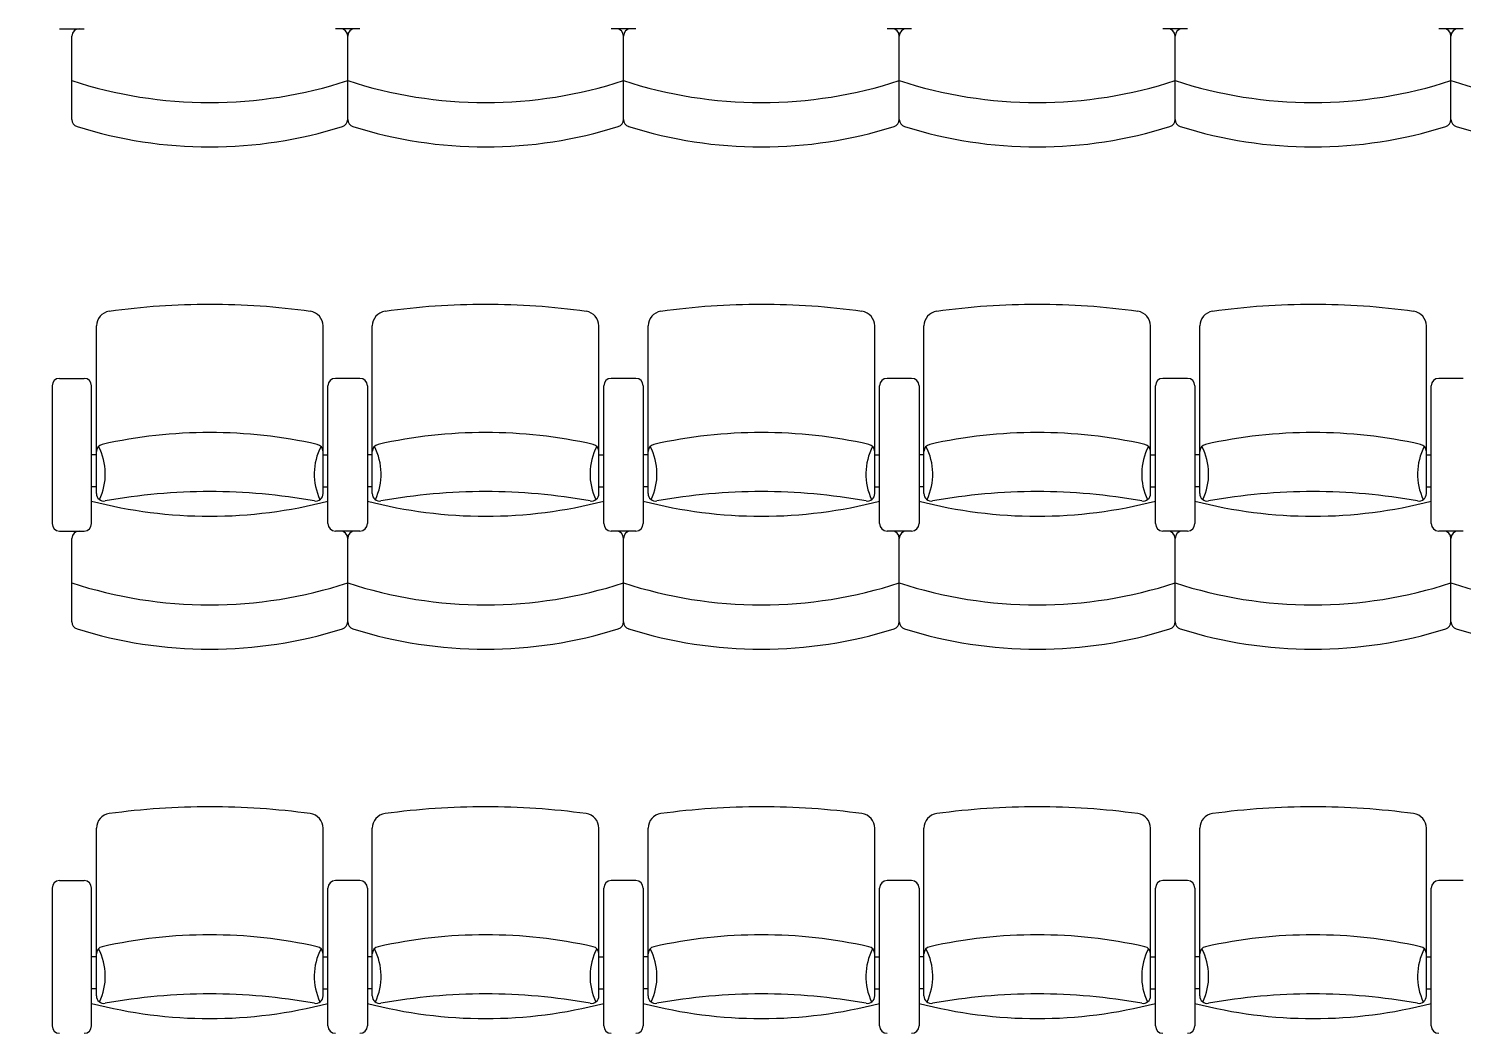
# Model space of a CAD drawing. Header units: millimetres. Extents: x 1210 to 64966, y 534 to 90439.
# Drawn here: x 42997 to 48764, y 40448 to 44487 of the extents above; entities that cross this region are included whole.
import ezdxf

# ---------------------------------------------------------------- set-up
doc = ezdxf.new("R2010")
doc.units = ezdxf.units.MM
doc.layers.add('ARREDI', color=8, linetype='Continuous')
doc.layers.add('RETINI', color=8, linetype='Continuous')

msp = doc.modelspace()

# ---------------------------------------------------------------- hatches: boundary and pattern name
at = {"layer": 'RETINI'}
h = msp.add_hatch(dxfattribs=at)
h.set_pattern_fill('ANSI31', color=256, scale=990, angle=270, style=0)
h.set_pattern_definition([(315, (-385059.34, 422084.75), (87.504464, 87.504464), [])])
h.paths.add_polyline_path([(19624, 32169, 1), (19624, 31670.1, 1)])
h.paths.add_polyline_path([(28336, 31670.1, 1), (28336, 32169, 1)])
h.paths.add_polyline_path([(18881.5, 15334.9), (18881.5, 13948.9), (20267.5, 13948.9), (20267.5, 15334.9)])
h.paths.add_polyline_path([(63481, 41322.4), (63481, 40431.4), (64372, 40431.4), (64372, 41322.4)])
h.paths.add_polyline_path([(63481, 32313.4), (63481, 31422.4), (64372, 31422.4), (64372, 32313.4)])
h.paths.add_polyline_path([(63481, 23700.4), (63481, 22809.4), (64372, 22809.4), (64372, 23700.4)])
h.paths.add_polyline_path([(63481, 15057.6), (63481, 14978.5), (63481, 14166.6), (64372, 14166.6), (64372, 15057.6)])
h.paths.add_polyline_path([(54967, 15057.6), (54967, 14166.6), (55858, 14166.6), (55858, 15057.6)])
h.paths.add_polyline_path([(42661.3, 15057.6), (42661.3, 14562.6), (42898.9, 14562.6), (42898.9, 14820), (45067, 14820), (45067, 15057.6)])
h.paths.add_polyline_path([(42661.3, 14562.6), (42661.3, 14067.6), (45067, 14067.6), (45067, 14166.6), (45067, 14562.6)])
h.paths.add_polyline_path([(45067, 15057.6), (45067, 14166.6), (45958, 14166.6), (45958, 15057.6)])
h.paths.add_polyline_path([(45958, 15097.3), (45958, 15057.6), (45958, 14166.6), (45958, 13513.3), (46453, 13513.3), (46453, 15097.3)])
h.paths.add_polyline_path([(30811, 2316.4), (30811, 534.4), (31405, 534.4), (31405, 2316.4)])
h.paths.add_polyline_path([(35315.5, 17156.5), (35315.5, 14948.8), (36454, 14948.8), (36454, 15186.4), (35553.1, 15186.4), (35553.1, 16879.3), (37206.4, 16879.3), (37206.4, 15186.4), (37444, 15186.4), (37444, 17156.5)])
h.paths.add_polyline_path([(36454, 15186.4), (36454, 14097.4), (37543, 14097.4), (37543, 15186.4)])
h.paths.add_polyline_path([(37543, 15107.1), (37543, 14820), (38215.7, 14820), (38215.7, 14562.6), (38453.3, 14562.6), (38453.3, 15107.1)])
h.paths.add_polyline_path([(37543, 14562.6), (37543, 14097.4), (37543, 14067.6), (38453.3, 14067.6), (38453.3, 14562.6)])
h.paths.add_polyline_path([(37048, 14097.4), (37048, 11325.4), (37543, 11325.4), (37543, 14097.4)])
h.paths.add_polyline_path([(36553, 14097.4), (36553, 11325.4), (36790.6, 11325.4), (36790.6, 14097.4)])
h.paths.add_polyline_path([(36553, 11325.4), (36553, 10731.4), (38335, 10731.4), (38335, 11325.4)])
h.paths.add_polyline_path([(36553, 6820.9), (36553, 6226.9), (38335, 6226.9), (38335, 6820.9)])
h.paths.add_polyline_path([(36454, 2316.4), (36454, 1227.4), (37543, 1227.4), (37543, 2316.4)])
h.paths.add_polyline_path([(36454, 1227.4), (36454, 534.4), (37147, 534.4), (37147, 1227.4)])
h.paths.add_polyline_path([(37543, 2316.4), (37543, 1722.4), (38335, 1722.4), (38335, 2316.4)])
h.paths.add_polyline_path([(36553, 23700.4), (36553, 22809.4), (37444, 22809.4), (37444, 23700.4)], flags=17)
h.paths.add_polyline_path([(35315.5, 25581.4), (35315.5, 20878.9), (37444, 20878.9), (37444, 22809.4), (37206.4, 22809.4), (37206.4, 21116.5), (35553.1, 21116.5), (35553.1, 23700.4), (35553.1, 25343.8), (37206.4, 25343.8), (37206.4, 23700.4), (37444, 23700.4), (37444, 25581.4)])
h.paths.add_polyline_path([(10417, 41421.4), (10417, 40431.4), (11407, 40431.4), (11407, 41421.4)])
h.paths.add_polyline_path([(10714, 41627.7), (10714, 41421.4), (11110, 41421.4), (11110, 41627.7)])
h.paths.add_polyline_path([(16802.5, 41422), (16802.5, 40431.4), (17000.5, 40431.4), (19030, 40431.4), (19030, 40703), (17764, 40703), (17764, 40626.6), (17000.5, 40626.6), (17000.5, 41260.2), (17764, 41260.2), (17764, 41183.8), (19030, 41183.8), (19030, 41422)])
h.paths.add_polyline_path([(13783, 41183.8), (13783, 40703), (14624.5, 40703), (14624.5, 41183.8)], flags=16)
h.paths.add_polyline_path([(2744.5, 40703), (2744.5, 40465.4), (4724.5, 40465.4), (4724.5, 40431.4), (4922.5, 40431.4), (4922.5, 41421.4), (2744.5, 41421.4), (2744.5, 41183.8), (3961.1, 41183.8), (3961.1, 41260.2), (4724.5, 41260.2), (4724.5, 40626.6), (3961.1, 40626.6), (3961.1, 40703)])
h.paths.add_polyline_path([(6902.5, 41422), (6902.5, 40431.4), (7100.5, 40431.4), (8140, 40431.4), (8140, 41422)])
h.paths.add_polyline_path([(7100.5, 41183.8), (7942, 41183.8), (7942, 40703), (7100.5, 40703)], flags=16)
h.paths.add_polyline_path([(7100.5, 41183.8), (7100.5, 40703), (7942, 40703), (7942, 41183.8)], flags=0)
h.paths.add_polyline_path([(13585, 41422), (13585, 40431.4), (13783, 40431.4), (14822.5, 40431.4), (14822.5, 41422)])
h.paths.add_polyline_path([(13783, 40703), (13783, 41183.8), (14624.5, 41183.8), (14624.5, 40703)], flags=0)
h.paths.add_polyline_path([(20168.5, 41421.4), (20168.5, 41248.2), (20555.8, 41248.2), (20555.8, 41421.4), (20506.3, 41421.4), (20506.3, 41392.9), (20481.6, 41392.9), (20481.6, 41421.4), (20432.1, 41421.4), (20432.1, 41392.9), (20407.3, 41392.9), (20407.3, 41421.4)])
h.paths.add_polyline_path([(20407.3, 43756.7), (20407.3, 43728.1), (20357.8, 43728.1), (20357.8, 41421.4), (20407.3, 41421.4), (20407.3, 41392.9), (20432.1, 41392.9), (20432.1, 41421.4), (20481.6, 41421.4), (20481.6, 41392.9), (20506.3, 41392.9), (20506.3, 41421.4), (20555.8, 41421.4), (20555.8, 43728.1), (20506.3, 43728.1), (20506.3, 43756.7), (20481.6, 43756.7), (20481.6, 43728.1), (20432.1, 43728.1), (20432.1, 43756.7)])
h.paths.add_polyline_path([(20432.1, 46208.1), (20432.1, 46236.6), (20407.3, 46236.6), (20407.3, 46208.1), (20357.8, 46208.1), (20357.8, 43901.4), (20407.3, 43901.4), (20407.3, 43872.8), (20432.1, 43872.8), (20432.1, 43901.4), (20481.6, 43901.4), (20481.6, 43872.8), (20506.3, 43872.8), (20506.3, 43901.4), (20555.8, 43901.4), (20555.8, 46208.1), (20506.3, 46208.1), (20506.3, 46236.6), (20481.6, 46236.6), (20481.6, 46208.1)])
h.paths.add_polyline_path([(20432.1, 43901.4), (20432.1, 43872.8), (20407.3, 43872.8), (20407.3, 43901.4), (20357.8, 43901.4), (20357.8, 43728.1), (20407.3, 43728.1), (20407.3, 43756.7), (20432.1, 43756.7), (20432.1, 43728.1), (20481.6, 43728.1), (20481.6, 43756.7), (20506.3, 43756.7), (20506.3, 43728.1), (20555.8, 43728.1), (20555.8, 43901.4), (20506.3, 43901.4), (20506.3, 43872.8), (20481.6, 43872.8), (20481.6, 43901.4)])
h.paths.add_polyline_path([(20357.8, 46381.3), (20357.8, 46208.1), (20407.3, 46208.1), (20407.3, 46236.6), (20432.1, 46236.6), (20432.1, 46208.1), (20481.6, 46208.1), (20481.6, 46236.6), (20506.3, 46236.6), (20506.3, 46208.1), (20555.8, 46208.1), (20555.8, 46381.3)])
h.paths.add_polyline_path([(20357.8, 46604.1), (20357.8, 46430.8), (20555.8, 46430.8), (20555.8, 46604.1)])
h.paths.add_polyline_path([(20357.8, 49192.9), (20357.8, 49019.7), (20555.8, 49019.7), (20555.8, 49192.9)])
h.paths.add_polyline_path([(19129, 41421.4), (19129, 40431.4), (20119, 40431.4), (20119, 41421.4)])
h.paths.add_polyline_path([(22304.1, 57162.4), (22304.1, 56658.3), (23426.8, 56658.3), (23426.8, 56816.7), (22462.5, 56816.7), (22462.5, 57162.4)])
h.paths.add_polyline_path([(20357.8, 57162.4), (20357.8, 49242.4), (24260.9, 49242.4), (24260.9, 49539.4), (23664.4, 49539.4), (23664.4, 51356.3), (23426.8, 51356.3), (23426.8, 49539.4), (20654.8, 49539.4), (20654.8, 51667.7), (20654.8, 53311.3), (20753.8, 53311.3), (20753.8, 53548.9), (20654.8, 53548.9), (20654.8, 57063.4), (20654.8, 57162.4)])
h.paths.add_polyline_path([(22495, 58053.4), (22495, 57162.4), (23386, 57162.4), (23386, 58053.4)])
h.paths.add_polyline_path([(23386, 58152.4), (23386, 58053.4), (23386, 57648.4), (23559.5, 57648.4), (23559.5, 57162.4), (24054.5, 57162.4), (24054.5, 58152.4)])
h.paths.add_polyline_path([(23426.8, 57162.4), (23426.8, 57112.9), (23426.8, 56816.7), (23426.8, 56658.3), (23426.8, 52754.9), (23664.4, 52754.9), (23664.4, 55709.6), (24054.5, 55709.6), (24054.5, 57162.4)])
h.paths.add_polyline_path([(22139.8, 53548.9), (22139.8, 53311.3), (23426.8, 53311.3), (23426.8, 53548.9)], flags=17)
h.paths.add_polyline_path([(12397, 58053.4), (12397, 57162.4), (13288, 57162.4), (13288, 58053.4)])
h.paths.add_polyline_path([(13288, 57400), (13288, 57162.4), (22495, 57162.4), (22495, 57400)])
h.paths.add_polyline_path([(13288, 58152.4), (13288, 58053.4), (13288, 57648.4), (22495, 57648.4), (22495, 58053.4), (22495, 58152.4)])
h.paths.add_polyline_path([(2596, 58152.4), (2596, 58053.4), (2596, 57648.4), (12397, 57648.4), (12397, 58053.4), (12397, 58152.4)])
h.paths.add_polyline_path([(1705, 57162.4), (1507, 57162.4), (1507, 55295.4), (2695, 55295.4), (2695, 57162.4), (12397, 57162.4), (12397, 57400), (2596, 57400), (2596, 57162.4), (2457.4, 57162.4), (2457.4, 55542.9), (2002, 55542.9), (2002, 57162.4)])
h.paths.add_polyline_path([(33493.9, 41708.5), (33493.9, 41421.4), (34087.9, 41421.4), (34087.9, 41708.5)], flags=17)
h.paths.add_polyline_path([(27742, 41708.5), (27742, 41421.4), (28092.4, 41421.4), (28092.4, 41627.7), (28488.4, 41627.7), (28488.4, 41421.4), (28831, 41421.4), (33493.9, 41421.4), (33493.9, 41708.5)], flags=17)
h.paths.add_polyline_path([(27841, 41421.4), (27841, 40431.4), (28831, 40431.4), (28831, 41421.4)], flags=17)
h.paths.add_polyline_path([(37910, 57063.4), (37910, 56063.5), (37206.4, 56063.5), (37206.4, 55092.9), (34375, 55092.9), (34375, 54855.3), (37444, 54855.3), (37444, 55825.9), (37493.5, 55825.9), (38147.6, 55825.9), (38147.6, 57063.4)])
h.paths.add_polyline_path([(36553, 50331.4), (36553, 49440.4), (37444, 49440.4), (37444, 50331.4)])
h.paths.add_polyline_path([(36553, 52736.7), (36553, 50331.4), (36681.7, 50331.4), (36681.7, 52736.7)], flags=17)
h.paths.add_polyline_path([(36040.9, 52974.3), (36040.9, 52736.7), (37206.4, 52736.7), (37206.4, 50331.4), (37444, 50331.4), (37444, 52974.3)])
h.paths.add_polyline_path([(36553, 46472.6), (36553, 44318), (36682.1, 44318.3), (36683.5, 46615.2)])
h.paths.add_polyline_path([(37315.3, 47306.1), (37315.3, 44318), (37493.5, 44318), (37493.5, 47501)])
h.paths.add_polyline_path([(37206.4, 47187.1), (37206.4, 44318), (37315.3, 44318), (37315.3, 47306.1)])
h.paths.add_polyline_path([(36553, 49440.4), (36553, 46472.6), (37444, 47446.9), (37444, 49440.4), (37206.4, 49440.4), (37206.4, 47480.5), (36681.7, 46906.7), (36681.7, 49440.4)])
h.paths.add_polyline_path([(36553, 44318), (36553, 41322.4), (36681.7, 41322.4), (36681.7, 43128.7), (36681.7, 43762.3), (36681.7, 44120), (37206.4, 44120), (37206.4, 43844.6), (37315.3, 43844.6), (37315.3, 44318), (37206.4, 44318)])
h.paths.add_polyline_path([(37315.3, 44318), (37315.3, 43844.6), (37343.5, 43844.6), (37343.5, 43046.4), (37206.4, 43046.4), (37206.4, 41322.4), (37444, 41322.4), (37444, 44318)])
h.paths.add_polyline_path([(36553, 41322.4), (36553, 41316.1), (36553, 40431.4), (36559.4, 40431.4), (37444, 40431.4), (37444, 41322.4)])
h.paths.add_polyline_path([(37206.4, 36562.4), (37206.4, 32313.4), (37315.3, 32313.4), (37315.3, 36562.4)], flags=16)
h.paths.add_polyline_path([(35553.1, 38194), (35553.1, 40431.4), (35266, 40431.4), (35266, 37956.4), (35424.4, 37956.4), (35424.4, 34194.4), (35315.5, 34194.4), (35315.5, 29343.4), (37444, 29343.4), (37444, 31422.4), (37206.4, 31422.4), (37206.4, 29581), (35553.1, 29581), (35553.1, 33956.8), (35662, 33956.8), (35662, 38194)])
h.paths.add_polyline_path([(36553, 32313.4), (36553, 31422.4), (37444, 31422.4), (37444, 32313.4)], flags=17)
h.paths.add_polyline_path([(37206.4, 40431.4), (37206.4, 37360.5), (37343.5, 37360.5), (37343.5, 36562.4), (37315.3, 36562.4), (37315.3, 32313.4), (37444, 32313.4), (37444, 40431.4)], flags=16)
h.paths.add_polyline_path([(28092.4, 53804.1), (28092.4, 53311.3), (30424.9, 53311.3), (30424.9, 53053.7), (30662.5, 53053.7), (30662.5, 53311.3), (34087.9, 53311.3), (34087.9, 53548.9), (30761.5, 53548.9), (30761.5, 53804.1), (30523.9, 53804.1), (30523.9, 53548.9), (28330, 53548.9), (28330, 53804.1)], flags=17)
h.paths.add_polyline_path([(30523.9, 57112.9), (30523.9, 55190.1), (30761.5, 55190.1), (30761.5, 57112.9)], flags=17)
h.paths.add_polyline_path([(27668, 57112.9), (27668, 55680.6), (28092.4, 55680.6), (28092.4, 55190.1), (28330, 55190.1), (28330, 56857.1), (28092.4, 56857.1), (28092.4, 57112.9)], flags=17)
h.paths.add_polyline_path([(28120.2, 57112.9), (28092.4, 57112.9), (28092.4, 56857.1), (28488.4, 56857.1), (28488.4, 57112.9)], flags=17)
h.paths.add_polyline_path([(27668, 58399.9), (27668, 58201.9), (33484, 58201.9), (38405, 58201.9), (38405, 58399.9)])
h.paths.add_polyline_path([(33484, 58152.4), (33484, 58053.4), (33484, 57657.4), (37910, 57657.4), (37910, 57063.4), (38147.6, 57063.4), (38197.1, 57063.4), (38405, 57063.4), (38405, 58152.4)])
h.paths.add_polyline_path([(33484, 57400), (33484, 57162.4), (34087.9, 57162.4), (34087.9, 57112.9), (34087.9, 55825.9), (34087.9, 49539.4), (30662.5, 49539.4), (30662.5, 51667.7), (30424.9, 51667.7), (30424.9, 49539.4), (28330, 49539.4), (28092.4, 49539.4), (27428.9, 49539.4), (27428.9, 49242.4), (34087.9, 49242.4), (34087.9, 40431.4), (36553, 40431.4), (36553, 40718.5), (34375, 40718.5), (34375, 52742.5), (34654.9, 52742.5), (34654.9, 52974.3), (34375, 52974.3), (34375, 57400)])
h.paths.add_polyline_path([(27668, 58152.4), (27668, 57162.4), (28163, 57162.4), (28163, 57657.4), (32593, 57657.4), (32593, 58053.4), (32593, 58152.4)])
h.paths.add_polyline_path([(28163, 57400), (28163, 57162.4), (32593, 57162.4), (32593, 57400)], flags=17)
h.paths.add_polyline_path([(32593, 58053.4), (32593, 57162.4), (33484, 57162.4), (33484, 58053.4)])
h.paths.add_polyline_path([(32818.4, 64323.6), (32818.4, 63927.6), (33214.4, 63927.6), (33214.4, 64323.6)], flags=16)
h.paths.add_polyline_path([(43015.4, 64323.6), (43015.4, 63927.6), (43411.4, 63927.6), (43411.4, 64323.6)], flags=16)
h.paths.add_polyline_path([(22736.6, 64323.6), (22736.6, 63927.6), (23132.6, 63927.6), (23132.6, 64323.6)])
h.paths.add_polyline_path([(22736.6, 64370.5), (22736.6, 64323.6), (23132.6, 64323.6), (23132.6, 63927.6), (22736.6, 63927.6), (22736.6, 63875.5), (63530.5, 63875.5), (63530.5, 64370.5)])
h.paths.add_polyline_path([(32818.4, 64323.6), (33214.4, 64323.6), (33214.4, 63927.6), (32818.4, 63927.6)], flags=0)
h.paths.add_polyline_path([(43015.4, 64323.6), (43411.4, 64323.6), (43411.4, 63927.6), (43015.4, 63927.6)], flags=0)
h.paths.add_polyline_path([(54148.2, 64323.6), (54544.2, 64323.6), (54544.2, 63927.6), (54148.2, 63927.6)], flags=16)
h.paths.add_polyline_path([(54193.7, 64266.8), (54193.7, 64286.6), (54510.5, 64286.6), (54510.5, 64266.8), (54387.7, 64266.8, 0.414214), (54358, 64237.1), (54358, 64019.3, 0.414214), (54387.7, 63989.6), (54510.5, 63989.6), (54510.5, 63969.8), (54193.7, 63969.8), (54193.7, 63989.6), (54316.4, 63989.6, 0.414214), (54346.1, 64019.3), (54346.1, 64237.1, 0.414214), (54316.4, 64266.8)], flags=0)
h.paths.add_polyline_path([(54274, 58152.4), (54274, 58053.4), (54274, 57657.4), (63481, 57657.4), (63481, 58053.4), (63481, 58152.4)])
h.paths.add_polyline_path([(54274, 57400), (54274, 57162.4), (63481, 57162.4), (63481, 57400)])
h.paths.add_polyline_path([(53383, 58053.4), (53383, 57162.4), (54274, 57162.4), (54274, 58053.4)])
h.paths.add_polyline_path([(43285, 58053.4), (43285, 57162.4), (44176, 57162.4), (44176, 58053.4)])
h.paths.add_polyline_path([(44176, 58152.4), (44176, 58053.4), (44176, 57657.4), (53383, 57657.4), (53383, 58053.4), (53383, 58152.4)])
h.paths.add_polyline_path([(44176, 57400), (44176, 57162.4), (53383, 57162.4), (53383, 57400)])
h.paths.add_polyline_path([(41532, 58152.4), (41532, 57112.9), (42027, 57112.9), (42027, 57301), (42027, 57657.4), (43285, 57657.4), (43285, 58053.4), (43285, 58152.4)])
h.paths.add_polyline_path([(42027, 57400), (42027, 57162.4), (43285, 57162.4), (43285, 57400)])
h.paths.add_polyline_path([(41789.4, 57112.9), (41789.4, 55825.9), (63431.5, 55825.9), (63431.5, 56063.5), (42027, 56063.5), (42027, 57112.9)])
h.paths.add_polyline_path([(63382, 49318.2), (63382, 48922.2), (64966, 48922.2), (64966, 48922.4), (64966, 49318.2)])
h.paths.add_polyline_path([(63481, 50331.4), (63481, 49440.4), (64372, 49440.4), (64372, 50331.4)])
h.paths.add_polyline_path([(63481, 58053.4), (63481, 57162.4), (64372, 57162.4), (64372, 58053.4)])
h.paths.add_polyline_path([(63481, 57162.4), (63481, 50331.4), (63718.6, 50331.4), (63718.6, 57162.4)])
h.paths.add_polyline_path([(63976, 57162.4), (63976, 50331.4), (64372, 50331.4), (64471, 50331.4), (64471, 57162.4), (64372, 57162.4)])
h.paths.add_polyline_path([(63580, 64313.4), (63580, 63521.4), (64372, 63521.4), (64372, 64313.4)])
h.paths.add_polyline_path([(63580, 63521.4), (63580, 58795.9), (63817.6, 58795.9), (63817.6, 63521.4)])
h.paths.add_polyline_path([(63976, 63521.4), (63976, 58795.9), (64471, 58795.9), (64471, 63521.4), (64372, 63521.4)])
h.paths.add_polyline_path([(63530.5, 58795.9), (63530.5, 58399.9), (64520.5, 58399.9), (64520.5, 58795.9)])
h.paths.add_polyline_path([(63580, 90389.6), (63580, 89597.6), (64372, 89597.6), (64372, 90389.6)])
h.paths.add_polyline_path([(63580, 89597.6), (63580, 81624.7), (63817.6, 81624.7), (63817.6, 89597.6)])
h.paths.add_polyline_path([(63976, 89597.6), (63976, 81624.7), (64372, 81624.7), (64471, 81624.7), (64471, 89597.6), (64372, 89597.6)])
h.paths.add_polyline_path([(63580, 81624.7), (63580, 80832.7), (64372, 80832.7), (64372, 81624.7)])
h.paths.add_polyline_path([(63580, 80832.7), (63580, 64313.4), (63817.6, 64313.4), (63817.6, 80832.7)])
h.paths.add_polyline_path([(63976, 80832.7), (63976, 64313.4), (64372, 64313.4), (64471, 64313.4), (64471, 80832.7), (64372, 80832.7)])
h.paths.add_polyline_path([(53267.5, 90389.6), (53267.5, 90092.6), (53267.5, 89597.6), (54059.5, 89597.6), (54059.5, 90389.6)])
h.paths.add_polyline_path([(32642.5, 81624.7), (32642.5, 80832.7), (33434.5, 80832.7), (33434.5, 81624.7)])
h.paths.add_polyline_path([(42955, 81624.7), (42955, 80832.7), (43747, 80832.7), (43747, 81624.7)])
h.paths.add_polyline_path([(42955, 90389.6), (42955, 89597.6), (43747, 89597.6), (43747, 90389.6)])
h.paths.add_polyline_path([(22330, 73704.7), (22330, 72912.7), (23122, 72912.7), (23122, 73704.7)])
h.paths.add_polyline_path([(22627, 81624.7), (22627, 81479.6), (22330, 81479.6), (22330, 80832.7), (23122, 80832.7), (23122, 80938.5), (23122, 81624.7)])
h.paths.add_polyline_path([(22330, 81624.7), (22330, 81479.6), (22627, 81479.6), (22627, 81624.7)])
h.paths.add_polyline_path([(12017.5, 73704.7), (12017.5, 72912.7), (12809.5, 72912.7), (12809.5, 73704.7)])
h.paths.add_polyline_path([(2259.4, 72859.8), (2259.4, 59340.4), (2497, 59340.4), (2497, 72859.8)])
h.paths.add_polyline_path([(1705, 73651.8), (1705, 72859.8), (2497, 72859.8), (2497, 73651.8)])
h.paths.add_polyline_path([(1705, 58053.4), (1705, 57162.4), (2596, 57162.4), (2596, 58053.4)])
h.paths.add_polyline_path([(1705, 59340.4), (1705, 58548.4), (2497, 58548.4), (2497, 59340.4)])
h.paths.add_polyline_path([(1705, 72859.8), (1606, 72859.8), (1606, 59340.4), (1705, 59340.4), (2101, 59340.4), (2101, 72859.8)])
h.paths.add_polyline_path([(1507, 46642.8), (1507, 45435), (2695, 45435), (2695, 46642.8)])
h.paths.add_polyline_path([(2002, 46395.3), (2457.4, 46395.3), (2457.4, 45682.5), (2002, 45682.5)], flags=0)
h.paths.add_polyline_path([(2002, 46395.3), (2002, 45682.5), (2457.4, 45682.5), (2457.4, 46395.3)], flags=16)
h.paths.add_polyline_path([(1507, 49929.6), (1507, 48721.8), (2695, 48721.8), (2695, 49929.6)])
h.paths.add_polyline_path([(2002, 49682.1), (2457.4, 49682.1), (2457.4, 48969.3), (2002, 48969.3)], flags=16)
h.paths.add_polyline_path([(2002, 49682.1), (2002, 48969.3), (2457.4, 48969.3), (2457.4, 49682.1)], flags=16)
h.paths.add_polyline_path([(1507, 53216.4), (1507, 52008.6), (2695, 52008.6), (2695, 53216.4)])
h.paths.add_polyline_path([(2002, 52968.9), (2457.4, 52968.9), (2457.4, 52256.1), (2002, 52256.1)], flags=0)
h.paths.add_polyline_path([(2002, 52968.9), (2002, 52256.1), (2457.4, 52256.1), (2457.4, 52968.9)], flags=16)
h.paths.add_polyline_path([(1606, 41421.4), (1606, 40332.4), (2695, 40332.4), (2695, 41421.4)])
h.paths.add_polyline_path([(1507, 43356), (1507, 41421.4), (1606, 41421.4), (1606, 41421.4), (2002, 41421.4), (2002, 43108.5), (2457.4, 43108.5), (2457.4, 41421.4), (2695, 41421.4), (2695, 43356)])
h.paths.add_polyline_path([(2457.4, 40332.4), (2457.4, 36309.1), (2516.8, 36309.1), (2516.8, 40332.4)], flags=16)
h.paths.add_polyline_path([(1883.2, 40332.4), (1883.2, 36309.1), (2002, 36309.1), (2002, 40332.4)], flags=17)
h.paths.add_polyline_path([(2516.8, 40332.4), (2516.8, 36309.1), (2564.5, 36309.1), (2564.5, 35455.7), (2457.4, 35455.7), (2457.4, 32412.3), (2695, 32412.3), (2695, 40332.4)])
h.paths.add_polyline_path([(1606, 32412.3), (1606, 31323.3), (2695, 31323.3), (2695, 32412.3)])
h.paths.add_polyline_path([(1606, 40332.4), (1507, 40332.4), (1507, 32412.3), (1606, 32412.3), (2002, 32412.3), (2002, 35455.7), (1835.5, 35455.7), (1835.5, 36309.1), (1883.2, 36309.1), (1883.2, 40332.4)])
h.paths.add_polyline_path([(1606, 31323.3), (1507, 31323.3), (1507, 23799.4), (1606, 23799.4), (1883.2, 23799.4), (1883.2, 27426.6), (1835.5, 27426.6), (1835.5, 28280), (2002, 28280), (2002, 31323.3)])
h.paths.add_polyline_path([(1883.2, 27426.6), (1883.2, 23799.4), (2002, 23799.4), (2002, 27426.6)])
h.paths.add_polyline_path([(2457.4, 27426.6), (2457.4, 23799.4), (2516.8, 23799.4), (2516.8, 27426.6)])
h.paths.add_polyline_path([(2457.4, 31323.3), (2457.4, 28280), (2564.5, 28280), (2564.5, 27426.6), (2516.8, 27426.6), (2516.8, 23799.4), (2695, 23799.4), (2695, 31323.3)])
h.paths.add_polyline_path([(1606, 22710.4), (1507, 22710.4), (1507, 15186.4), (1606, 15186.4), (2002, 15186.4), (2002, 22710.4)])
h.paths.add_polyline_path([(2457.4, 22710.4), (2457.4, 15186.4), (2695, 15186.4), (2695, 22710.4)])
h.paths.add_polyline_path([(1606, 15186.4), (1606, 14097.4), (2002, 14097.4), (2695, 14097.4), (2695, 15186.4)])
h.paths.add_polyline_path([(1606, 23799.4), (1606, 22710.4), (2695, 22710.4), (2695, 23799.4)])
h.paths.add_polyline_path([(1210, 5979.4), (1210, 5385.4), (2794, 5385.4), (2794, 5979.4)])
h.paths.add_polyline_path([(1210, 10719.7), (1210, 5979.4), (2794, 5979.4), (2794, 9467.1), (2695, 9490.1), (2794, 9490.1), (2794, 10719.7)])
h.paths.add_polyline_path([(1606, 11313.7), (1210, 11313.7), (1210, 10731.9), (1210, 10719.7), (2794, 10719.7), (2794, 11313.7)])
h.paths.add_polyline_path([(1507, 14097.4), (1507, 11313.7), (1606, 11313.7), (2002, 11313.7), (2002, 14097.4)])
h.paths.add_polyline_path([(2457.4, 14097.4), (2457.4, 11313.7), (2695, 11313.7), (2695, 14097.4)])
h.paths.add_polyline_path([(1606, 2316.4), (1606, 1227.4), (2695, 1227.4), (2695, 2316.4)])
h.paths.add_polyline_path([(1507, 5385.4), (1507, 2316.4), (1606, 2316.4), (2002, 2316.4), (2002, 5385.4)])
h.paths.add_polyline_path([(2457.4, 5385.4), (2457.4, 2316.4), (2695, 2316.4), (2695, 5385.4)])
h.paths.add_polyline_path([(2695, 1623.4), (2695, 1227.4), (2695, 1128.4), (7843, 1128.4), (7843, 1623.4)])
h.paths.add_polyline_path([(2695, 2316.4), (2695, 2078.8), (7843, 2078.8), (7843, 2316.4)])
h.paths.add_polyline_path([(25663, 534.4), (25663, 2316.4), (25069, 2316.4), (25069, 534.4), (25118.5, 534.4)])
h.paths.add_polyline_path([(19921, 534.4), (19921, 2316.4), (19327, 2316.4), (19327, 534.4), (19376.5, 534.4)])
h.paths.add_polyline_path([(14179, 534.4), (14179, 2316.4), (13585, 2316.4), (13585, 534.4), (13634.5, 534.4)])
h.paths.add_polyline_path([(8437, 534.4), (8437, 2316.4), (7843, 2316.4), (7843, 534.4)])
h.paths.add_polyline_path([(2457.4, 15195.4), (2002, 15195.4), (2002, 15186.4), (2457.4, 15186.4)])

# ---------------------------------------------------------------- linework, layer by layer
at = {"layer": 'ARREDI'}
for p, q in [((43120.5, 44487.3), (43219.5, 44487.3)), ((44328.3, 44487.3), (44229.3, 44487.3)), ((45437.1, 44487.3), (45338.1, 44487.3)), ((46545.9, 44487.3), (46446.9, 44487.3)), ((47654.7, 44487.3), (47555.7, 44487.3)), ((48763.5, 44487.3), (48664.5, 44487.3)), ((43120.5, 43081.5), (43219.5, 43081.5)), ((44328.3, 43081.5), (44229.3, 43081.5)), ((45437.1, 43081.5), (45338.1, 43081.5)), ((46545.9, 43081.5), (46446.9, 43081.5)), ((47654.7, 43081.5), (47555.7, 43081.5)), ((48763.5, 43081.5), (48664.5, 43081.5)), ((43090.8, 43051.8), (43090.8, 42497.4)), ((43249.2, 42497.4), (43249.2, 43051.8)), ((44199.6, 42497.4), (44199.6, 43051.8)), ((44358, 43051.8), (44358, 42497.4)), ((45308.4, 42497.4), (45308.4, 43051.8)), ((45466.8, 43051.8), (45466.8, 42497.4)), ((46417.2, 42497.4), (46417.2, 43051.8)), ((46575.6, 43051.8), (46575.6, 42497.4)), ((47526, 42497.4), (47526, 43051.8)), ((47684.4, 43051.8), (47684.4, 42497.4)), ((48634.8, 42497.4), (48634.8, 43051.8)), ((43269, 42774.6), (43249.2, 42774.6)), ((43269, 42774.6), (43249.2, 42774.6)), ((44179.8, 42774.6), (44199.6, 42774.6)), ((44179.8, 42774.6), (44199.6, 42774.6)), ((44377.8, 42774.6), (44358, 42774.6)), ((45288.6, 42774.6), (45308.4, 42774.6)), ((45486.6, 42774.6), (45466.8, 42774.6)), ((46397.4, 42774.6), (46417.2, 42774.6)), ((46595.4, 42774.6), (46575.6, 42774.6)), ((47506.2, 42774.6), (47526, 42774.6)), ((47704.2, 42774.6), (47684.4, 42774.6)), ((48615, 42774.6), (48634.8, 42774.6)), ((43269, 42645.9), (43249.2, 42645.9)), ((43269, 42645.9), (43249.2, 42645.9)), ((44179.8, 42645.9), (44199.6, 42645.9)), ((44179.8, 42645.9), (44199.6, 42645.9)), ((44377.8, 42645.9), (44358, 42645.9)), ((45288.6, 42645.9), (45308.4, 42645.9)), ((45486.6, 42645.9), (45466.8, 42645.9)), ((46397.4, 42645.9), (46417.2, 42645.9)), ((46595.4, 42645.9), (46575.6, 42645.9)), ((47506.2, 42645.9), (47526, 42645.9)), ((47704.2, 42645.9), (47684.4, 42645.9)), ((48615, 42645.9), (48634.8, 42645.9)), ((43120.5, 42467.7), (43219.5, 42467.7)), ((44328.3, 42467.7), (44229.3, 42467.7)), ((45437.1, 42467.7), (45338.1, 42467.7)), ((46545.9, 42467.7), (46446.9, 42467.7)), ((47654.7, 42467.7), (47555.7, 42467.7)), ((48763.5, 42467.7), (48664.5, 42467.7)), ((43120.5, 41061.9), (43219.5, 41061.9)), ((44328.3, 41061.9), (44229.3, 41061.9)), ((45437.1, 41061.9), (45338.1, 41061.9)), ((46545.9, 41061.9), (46446.9, 41061.9)), ((47654.7, 41061.9), (47555.7, 41061.9)), ((48763.5, 41061.9), (48664.5, 41061.9)), ((43090.8, 41032.2), (43090.8, 40477.8)), ((43249.2, 40477.8), (43249.2, 41032.2)), ((44199.6, 40477.8), (44199.6, 41032.2)), ((44358, 41032.2), (44358, 40477.8)), ((45308.4, 40477.8), (45308.4, 41032.2)), ((45466.8, 41032.2), (45466.8, 40477.8)), ((46417.2, 40477.8), (46417.2, 41032.2)), ((46575.6, 41032.2), (46575.6, 40477.8)), ((47526, 40477.8), (47526, 41032.2)), ((47684.4, 41032.2), (47684.4, 40477.8)), ((48634.8, 40477.8), (48634.8, 41032.2)), ((43269, 40755), (43249.2, 40755)), ((43269, 40755), (43249.2, 40755)), ((44179.8, 40755), (44199.6, 40755)), ((44179.8, 40755), (44199.6, 40755)), ((44377.8, 40755), (44358, 40755)), ((45288.6, 40755), (45308.4, 40755)), ((45486.6, 40755), (45466.8, 40755)), ((46397.4, 40755), (46417.2, 40755)), ((46595.4, 40755), (46575.6, 40755)), ((47506.2, 40755), (47526, 40755)), ((47704.2, 40755), (47684.4, 40755)), ((48615, 40755), (48634.8, 40755)), ((43269, 40626.3), (43249.2, 40626.3)), ((43269, 40626.3), (43249.2, 40626.3)), ((44179.8, 40626.3), (44199.6, 40626.3)), ((44179.8, 40626.3), (44199.6, 40626.3)), ((44377.8, 40626.3), (44358, 40626.3)), ((45288.6, 40626.3), (45308.4, 40626.3)), ((45486.6, 40626.3), (45466.8, 40626.3)), ((46397.4, 40626.3), (46417.2, 40626.3)), ((46595.4, 40626.3), (46575.6, 40626.3)), ((47506.2, 40626.3), (47526, 40626.3)), ((47704.2, 40626.3), (47684.4, 40626.3)), ((48615, 40626.3), (48634.8, 40626.3))]:
    msp.add_line(p, q, dxfattribs=at)
at = {"layer": 'ARREDI', "ltscale": 0.3}
for p, q in [((43170, 44122.4), (43170, 44457.6)), ((43170, 44122.4), (43170, 44457.6)), ((44278.8, 44122.4), (44278.8, 44457.6)), ((44278.8, 44122.4), (44278.8, 44457.6)), ((44278.8, 44122.4), (44278.8, 44457.6)), ((45387.6, 44122.4), (45387.6, 44457.6)), ((45387.6, 44122.4), (45387.6, 44457.6)), ((46496.4, 44122.4), (46496.4, 44457.6)), ((46496.4, 44122.4), (46496.4, 44457.6)), ((47605.2, 44122.4), (47605.2, 44457.6)), ((47605.2, 44122.4), (47605.2, 44457.6)), ((48714, 44122.4), (48714, 44457.6)), ((48714, 44122.4), (48714, 44457.6)), ((43269, 42617.9), (43269, 43292.1)), ((43269, 42617.9), (43269, 43292.1)), ((44179.8, 42617.9), (44179.8, 43292.1)), ((44179.8, 42617.9), (44179.8, 43292.1)), ((44377.8, 42617.9), (44377.8, 43292.1)), ((45288.6, 42617.9), (45288.6, 43292.1)), ((45486.6, 42617.9), (45486.6, 43292.1)), ((46397.4, 42617.9), (46397.4, 43292.1)), ((46595.4, 42617.9), (46595.4, 43292.1)), ((47506.2, 42617.9), (47506.2, 43292.1)), ((47704.2, 42617.9), (47704.2, 43292.1)), ((48615, 42617.9), (48615, 43292.1)), ((43170, 42102.8), (43170, 42438)), ((43170, 42102.8), (43170, 42438)), ((44278.8, 42102.8), (44278.8, 42438)), ((44278.8, 42102.8), (44278.8, 42438)), ((44278.8, 42102.8), (44278.8, 42438)), ((45387.6, 42102.8), (45387.6, 42438)), ((45387.6, 42102.8), (45387.6, 42438)), ((46496.4, 42102.8), (46496.4, 42438)), ((46496.4, 42102.8), (46496.4, 42438)), ((47605.2, 42102.8), (47605.2, 42438)), ((47605.2, 42102.8), (47605.2, 42438)), ((48714, 42102.8), (48714, 42438)), ((48714, 42102.8), (48714, 42438)), ((43269, 40598.3), (43269, 41272.5)), ((43269, 40598.3), (43269, 41272.5)), ((44179.8, 40598.3), (44179.8, 41272.5)), ((44179.8, 40598.3), (44179.8, 41272.5)), ((44377.8, 40598.3), (44377.8, 41272.5)), ((45288.6, 40598.3), (45288.6, 41272.5)), ((45486.6, 40598.3), (45486.6, 41272.5)), ((46397.4, 40598.3), (46397.4, 41272.5)), ((46595.4, 40598.3), (46595.4, 41272.5)), ((47506.2, 40598.3), (47506.2, 41272.5)), ((47704.2, 40598.3), (47704.2, 41272.5)), ((48615, 40598.3), (48615, 41272.5))]:
    msp.add_line(p, q, dxfattribs=at)
at = {"layer": 'ARREDI'}
for centre, radius, start, end in [((43199.7, 44457.6), 29.7, 90, 180), ((44249.1, 44457.6), 29.7, 0, 90), ((45357.9, 44457.6), 29.7, 0, 90), ((46466.7, 44457.6), 29.7, 0, 90), ((47575.5, 44457.6), 29.7, 0, 90), ((48684.3, 44457.6), 29.7, 0, 90), ((43724.4, 45972.3), 1782, 251.8738, 270), ((43724.4, 45972.3), 1782, 251.8738, 270), ((43724.4, 45972.3), 1782, 270, 288.1262), ((43724.4, 45972.3), 1782, 270, 288.1262), ((44833.2, 45972.3), 1782, 251.8738, 270), ((44833.2, 45972.3), 1782, 270, 288.1262), ((45942, 45972.3), 1782, 251.8738, 270), ((45942, 45972.3), 1782, 270, 288.1262), ((47050.8, 45972.3), 1782, 251.8738, 270), ((47050.8, 45972.3), 1782, 270, 288.1262), ((48159.6, 45972.3), 1782, 251.8738, 270), ((48159.6, 45972.3), 1782, 270, 288.1262), ((49268.4, 45972.3), 1782, 251.8738, 270), ((43199.7, 44122.4), 29.7, 180, 252.52025), ((43199.7, 44122.4), 29.7, 180, 252.52025), ((44249.1, 44122.4), 29.7, 287.47975, 0), ((44249.1, 44122.4), 29.7, 287.47975, 0), ((44308.5, 44122.4), 29.7, 180, 252.52025), ((45357.9, 44122.4), 29.7, 287.47975, 0), ((45417.3, 44122.4), 29.7, 180, 252.52025), ((46466.7, 44122.4), 29.7, 287.47975, 0), ((46526.1, 44122.4), 29.7, 180, 252.52025), ((47575.5, 44122.4), 29.7, 287.47975, 0), ((47634.9, 44122.4), 29.7, 180, 252.52025), ((48684.3, 44122.4), 29.7, 287.47975, 0), ((48743.7, 44122.4), 29.7, 180, 252.52025), ((43723.8, 45786.7), 1774.6, 252.52025, 270.01893), ((43723.8, 45786.7), 1774.6, 252.52025, 270.01893), ((43725, 45786.7), 1774.6, 269.98107, 287.47975), ((43725, 45786.7), 1774.6, 269.98107, 287.47975), ((44832.6, 45786.7), 1774.6, 252.52025, 270.01893), ((44833.8, 45786.7), 1774.6, 269.98107, 287.47975), ((45941.4, 45786.7), 1774.6, 252.52025, 270.01893), ((45942.6, 45786.7), 1774.6, 269.98107, 287.47975), ((47050.2, 45786.7), 1774.6, 252.52025, 270.01893), ((47051.4, 45786.7), 1774.6, 269.98107, 287.47975), ((48159, 45786.7), 1774.6, 252.52025, 270.01893), ((48160.2, 45786.7), 1774.6, 269.98107, 287.47975), ((49267.8, 45786.7), 1774.6, 252.52025, 270.01893), ((43724.4, 40408.5), 2970, 90, 97.8196), ((43724.4, 40408.5), 2970, 90, 97.8196), ((43724.4, 40408.5), 2970, 82.1804, 90), ((43724.4, 40408.5), 2970, 82.1804, 90), ((44833.2, 40408.5), 2970, 90, 97.8196), ((44833.2, 40408.5), 2970, 82.1804, 90), ((45942, 40408.5), 2970, 90, 97.8196), ((45942, 40408.5), 2970, 82.1804, 90), ((47050.8, 40408.5), 2970, 90, 97.8196), ((47050.8, 40408.5), 2970, 82.1804, 90), ((48159.6, 40408.5), 2970, 90, 97.8196), ((48159.6, 40408.5), 2970, 82.1804, 90), ((43328.4, 43292.1), 59.4, 97.8196, 180), ((43328.4, 43292.1), 59.4, 97.8196, 180), ((44120.4, 43292.1), 59.4, 0, 82.1804), ((44120.4, 43292.1), 59.4, 0, 82.1804), ((44437.2, 43292.1), 59.4, 97.8196, 180), ((45229.2, 43292.1), 59.4, 0, 82.1804), ((45546, 43292.1), 59.4, 97.8196, 180), ((46338, 43292.1), 59.4, 0, 82.1804), ((46654.8, 43292.1), 59.4, 97.8196, 180), ((47446.8, 43292.1), 59.4, 0, 82.1804), ((47763.6, 43292.1), 59.4, 97.8196, 180), ((48555.6, 43292.1), 59.4, 0, 82.1804), ((43120.5, 43051.8), 29.7, 90, 180), ((43219.5, 43051.8), 29.7, 0, 90), ((44229.3, 43051.8), 29.7, 90, 180), ((44328.3, 43051.8), 29.7, 0, 90), ((45338.1, 43051.8), 29.7, 90, 180), ((45437.1, 43051.8), 29.7, 0, 90), ((46446.9, 43051.8), 29.7, 90, 180), ((46545.9, 43051.8), 29.7, 0, 90), ((47555.7, 43051.8), 29.7, 90, 180), ((47654.7, 43051.8), 29.7, 0, 90), ((48664.5, 43051.8), 29.7, 90, 180), ((43724.4, 40883.7), 1980, 90, 102.60768), ((43724.4, 40883.7), 1980, 90, 102.60768), ((43724.4, 40883.7), 1980, 77.39232, 90), ((43724.4, 40883.7), 1980, 77.39232, 90), ((44833.2, 40883.7), 1980, 90, 102.60768), ((44833.2, 40883.7), 1980, 77.39232, 90), ((45942, 40883.7), 1980, 90, 102.60768), ((45942, 40883.7), 1980, 77.39232, 90), ((47050.8, 40883.7), 1980, 90, 102.60768), ((47050.8, 40883.7), 1980, 77.39232, 90), ((48159.6, 40883.7), 1980, 90, 102.60768), ((48159.6, 40883.7), 1980, 77.39232, 90), ((43298.7, 42787), 29.7, 102.60768, 180), ((43298.7, 42787), 29.7, 102.60768, 180), ((43066.5, 42696.6), 238.1, 334.42522, 27.76032), ((43066.5, 42696.6), 238.1, 334.42522, 27.76032), ((44382.3, 42696.6), 238.1, 152.23968, 205.57478), ((44382.3, 42696.6), 238.1, 152.23968, 205.57478), ((44150.1, 42787), 29.7, 0, 77.39232), ((44150.1, 42787), 29.7, 0, 77.39232), ((44407.5, 42787), 29.7, 102.60768, 180), ((44175.3, 42696.6), 238.1, 334.42522, 27.76032), ((45491.1, 42696.6), 238.1, 152.23968, 205.57478), ((45258.9, 42787), 29.7, 0, 77.39232), ((45516.3, 42787), 29.7, 102.60768, 180), ((45284.1, 42696.6), 238.1, 334.42522, 27.76032), ((46599.9, 42696.6), 238.1, 152.23968, 205.57478), ((46367.7, 42787), 29.7, 0, 77.39232), ((46625.1, 42787), 29.7, 102.60768, 180), ((46392.9, 42696.6), 238.1, 334.42522, 27.76032), ((47708.7, 42696.6), 238.1, 152.23968, 205.57478), ((47476.5, 42787), 29.7, 0, 77.39232), ((47733.9, 42787), 29.7, 102.60768, 180), ((47501.7, 42696.6), 238.1, 334.42522, 27.76032), ((48817.5, 42696.6), 238.1, 152.23968, 205.57478), ((48585.3, 42787), 29.7, 0, 77.39232), ((43724.4, 40250.1), 2376, 90, 100.19243), ((43724.4, 40250.1), 2376, 90, 100.19243), ((43724.4, 40250.1), 2376, 79.80757, 90), ((43724.4, 40250.1), 2376, 79.80757, 90), ((44833.2, 40250.1), 2376, 90, 100.19243), ((44833.2, 40250.1), 2376, 79.80757, 90), ((45942, 40250.1), 2376, 90, 100.19243), ((45942, 40250.1), 2376, 79.80757, 90), ((47050.8, 40250.1), 2376, 90, 100.19243), ((47050.8, 40250.1), 2376, 79.80757, 90), ((48159.6, 40250.1), 2376, 90, 100.19243), ((48159.6, 40250.1), 2376, 79.80757, 90), ((43724.4, 44408.1), 1881, 255.36671, 270), ((43724.4, 44408.1), 1881, 255.36671, 270), ((43298.7, 42617.9), 29.7, 180, 280.19243), ((43298.7, 42617.9), 29.7, 180, 280.19243), ((43724.4, 44408.1), 1881, 270, 284.63329), ((43724.4, 44408.1), 1881, 270, 284.63329), ((44150.1, 42617.9), 29.7, 259.80757, 0), ((44150.1, 42617.9), 29.7, 259.80757, 0), ((44833.2, 44408.1), 1881, 255.36671, 270), ((44407.5, 42617.9), 29.7, 180, 280.19243), ((44833.2, 44408.1), 1881, 270, 284.63329), ((45258.9, 42617.9), 29.7, 259.80757, 0), ((45942, 44408.1), 1881, 255.36671, 270), ((45516.3, 42617.9), 29.7, 180, 280.19243), ((45942, 44408.1), 1881, 270, 284.63329), ((46367.7, 42617.9), 29.7, 259.80757, 0), ((47050.8, 44408.1), 1881, 255.36671, 270), ((46625.1, 42617.9), 29.7, 180, 280.19243), ((47050.8, 44408.1), 1881, 270, 284.63329), ((47476.5, 42617.9), 29.7, 259.80757, 0), ((48159.6, 44408.1), 1881, 255.36671, 270), ((47733.9, 42617.9), 29.7, 180, 280.19243), ((48159.6, 44408.1), 1881, 270, 284.63329), ((48585.3, 42617.9), 29.7, 259.80757, 0), ((43120.5, 42497.4), 29.7, 180, 270), ((43199.7, 42438), 29.7, 90, 180), ((43219.5, 42497.4), 29.7, 270, 0), ((44229.3, 42497.4), 29.7, 180, 270), ((44249.1, 42438), 29.7, 0, 90), ((44328.3, 42497.4), 29.7, 270, 0), ((45338.1, 42497.4), 29.7, 180, 270), ((45357.9, 42438), 29.7, 0, 90), ((45437.1, 42497.4), 29.7, 270, 0), ((46446.9, 42497.4), 29.7, 180, 270), ((46466.7, 42438), 29.7, 0, 90), ((46545.9, 42497.4), 29.7, 270, 0), ((47555.7, 42497.4), 29.7, 180, 270), ((47575.5, 42438), 29.7, 0, 90), ((47654.7, 42497.4), 29.7, 270, 0), ((48664.5, 42497.4), 29.7, 180, 270), ((48684.3, 42438), 29.7, 0, 90), ((43724.4, 43952.7), 1782, 251.8738, 270), ((43724.4, 43952.7), 1782, 251.8738, 270), ((43724.4, 43952.7), 1782, 270, 288.1262), ((43724.4, 43952.7), 1782, 270, 288.1262), ((44833.2, 43952.7), 1782, 251.8738, 270), ((44833.2, 43952.7), 1782, 270, 288.1262), ((45942, 43952.7), 1782, 251.8738, 270), ((45942, 43952.7), 1782, 270, 288.1262), ((47050.8, 43952.7), 1782, 251.8738, 270), ((47050.8, 43952.7), 1782, 270, 288.1262), ((48159.6, 43952.7), 1782, 251.8738, 270), ((48159.6, 43952.7), 1782, 270, 288.1262), ((49268.4, 43952.7), 1782, 251.8738, 270), ((43199.7, 42102.8), 29.7, 180, 252.52025), ((43199.7, 42102.8), 29.7, 180, 252.52025), ((44249.1, 42102.8), 29.7, 287.47975, 0), ((44249.1, 42102.8), 29.7, 287.47975, 0), ((44308.5, 42102.8), 29.7, 180, 252.52025), ((45357.9, 42102.8), 29.7, 287.47975, 0), ((45417.3, 42102.8), 29.7, 180, 252.52025), ((46466.7, 42102.8), 29.7, 287.47975, 0), ((46526.1, 42102.8), 29.7, 180, 252.52025), ((47575.5, 42102.8), 29.7, 287.47975, 0), ((47634.9, 42102.8), 29.7, 180, 252.52025), ((48684.3, 42102.8), 29.7, 287.47975, 0), ((48743.7, 42102.8), 29.7, 180, 252.52025), ((43723.8, 43767.1), 1774.6, 252.52025, 270.01893), ((43723.8, 43767.1), 1774.6, 252.52025, 270.01893), ((43725, 43767.1), 1774.6, 269.98107, 287.47975), ((43725, 43767.1), 1774.6, 269.98107, 287.47975), ((44832.6, 43767.1), 1774.6, 252.52025, 270.01893), ((44833.8, 43767.1), 1774.6, 269.98107, 287.47975), ((45941.4, 43767.1), 1774.6, 252.52025, 270.01893), ((45942.6, 43767.1), 1774.6, 269.98107, 287.47975), ((47050.2, 43767.1), 1774.6, 252.52025, 270.01893), ((47051.4, 43767.1), 1774.6, 269.98107, 287.47975), ((48159, 43767.1), 1774.6, 252.52025, 270.01893), ((48160.2, 43767.1), 1774.6, 269.98107, 287.47975), ((49267.8, 43767.1), 1774.6, 252.52025, 270.01893), ((43724.4, 38388.9), 2970, 90, 97.8196), ((43724.4, 38388.9), 2970, 90, 97.8196), ((43724.4, 38388.9), 2970, 82.1804, 90), ((43724.4, 38388.9), 2970, 82.1804, 90), ((44833.2, 38388.9), 2970, 90, 97.8196), ((44833.2, 38388.9), 2970, 82.1804, 90), ((45942, 38388.9), 2970, 90, 97.8196), ((45942, 38388.9), 2970, 82.1804, 90), ((47050.8, 38388.9), 2970, 90, 97.8196), ((47050.8, 38388.9), 2970, 82.1804, 90), ((48159.6, 38388.9), 2970, 90, 97.8196), ((48159.6, 38388.9), 2970, 82.1804, 90), ((43328.4, 41272.5), 59.4, 97.8196, 180), ((43328.4, 41272.5), 59.4, 97.8196, 180), ((44120.4, 41272.5), 59.4, 0, 82.1804), ((44120.4, 41272.5), 59.4, 0, 82.1804), ((44437.2, 41272.5), 59.4, 97.8196, 180), ((45229.2, 41272.5), 59.4, 0, 82.1804), ((45546, 41272.5), 59.4, 97.8196, 180), ((46338, 41272.5), 59.4, 0, 82.1804), ((46654.8, 41272.5), 59.4, 97.8196, 180), ((47446.8, 41272.5), 59.4, 0, 82.1804), ((47763.6, 41272.5), 59.4, 97.8196, 180), ((48555.6, 41272.5), 59.4, 0, 82.1804), ((43120.5, 41032.2), 29.7, 90, 180), ((43219.5, 41032.2), 29.7, 0, 90), ((44229.3, 41032.2), 29.7, 90, 180), ((44328.3, 41032.2), 29.7, 0, 90), ((45338.1, 41032.2), 29.7, 90, 180), ((45437.1, 41032.2), 29.7, 0, 90), ((46446.9, 41032.2), 29.7, 90, 180), ((46545.9, 41032.2), 29.7, 0, 90), ((47555.7, 41032.2), 29.7, 90, 180), ((47654.7, 41032.2), 29.7, 0, 90), ((48664.5, 41032.2), 29.7, 90, 180), ((43724.4, 38864.1), 1980, 90, 102.60768), ((43724.4, 38864.1), 1980, 90, 102.60768), ((43724.4, 38864.1), 1980, 77.39232, 90), ((43724.4, 38864.1), 1980, 77.39232, 90), ((44833.2, 38864.1), 1980, 90, 102.60768), ((44833.2, 38864.1), 1980, 77.39232, 90), ((45942, 38864.1), 1980, 90, 102.60768), ((45942, 38864.1), 1980, 77.39232, 90), ((47050.8, 38864.1), 1980, 90, 102.60768), ((47050.8, 38864.1), 1980, 77.39232, 90), ((48159.6, 38864.1), 1980, 90, 102.60768), ((48159.6, 38864.1), 1980, 77.39232, 90), ((43298.7, 40767.4), 29.7, 102.60768, 180), ((43298.7, 40767.4), 29.7, 102.60768, 180), ((43066.5, 40677), 238.1, 334.42522, 27.76032), ((43066.5, 40677), 238.1, 334.42522, 27.76032), ((44382.3, 40677), 238.1, 152.23968, 205.57478), ((44382.3, 40677), 238.1, 152.23968, 205.57478), ((44150.1, 40767.4), 29.7, 0, 77.39232), ((44150.1, 40767.4), 29.7, 0, 77.39232), ((44407.5, 40767.4), 29.7, 102.60768, 180), ((44175.3, 40677), 238.1, 334.42522, 27.76032), ((45491.1, 40677), 238.1, 152.23968, 205.57478), ((45258.9, 40767.4), 29.7, 0, 77.39232), ((45516.3, 40767.4), 29.7, 102.60768, 180), ((45284.1, 40677), 238.1, 334.42522, 27.76032), ((46599.9, 40677), 238.1, 152.23968, 205.57478), ((46367.7, 40767.4), 29.7, 0, 77.39232), ((46625.1, 40767.4), 29.7, 102.60768, 180), ((46392.9, 40677), 238.1, 334.42522, 27.76032), ((47708.7, 40677), 238.1, 152.23968, 205.57478), ((47476.5, 40767.4), 29.7, 0, 77.39232), ((47733.9, 40767.4), 29.7, 102.60768, 180), ((47501.7, 40677), 238.1, 334.42522, 27.76032), ((48817.5, 40677), 238.1, 152.23968, 205.57478), ((48585.3, 40767.4), 29.7, 0, 77.39232), ((43724.4, 38230.5), 2376, 90, 100.19243), ((43724.4, 38230.5), 2376, 90, 100.19243), ((43724.4, 38230.5), 2376, 79.80757, 90), ((43724.4, 38230.5), 2376, 79.80757, 90), ((44833.2, 38230.5), 2376, 90, 100.19243), ((44833.2, 38230.5), 2376, 79.80757, 90), ((45942, 38230.5), 2376, 90, 100.19243), ((45942, 38230.5), 2376, 79.80757, 90), ((47050.8, 38230.5), 2376, 90, 100.19243), ((47050.8, 38230.5), 2376, 79.80757, 90), ((48159.6, 38230.5), 2376, 90, 100.19243), ((48159.6, 38230.5), 2376, 79.80757, 90), ((43724.4, 42388.5), 1881, 255.36671, 270), ((43724.4, 42388.5), 1881, 255.36671, 270), ((43298.7, 40598.3), 29.7, 180, 280.19243), ((43298.7, 40598.3), 29.7, 180, 280.19243), ((43724.4, 42388.5), 1881, 270, 284.63329), ((43724.4, 42388.5), 1881, 270, 284.63329), ((44150.1, 40598.3), 29.7, 259.80757, 0), ((44150.1, 40598.3), 29.7, 259.80757, 0), ((44833.2, 42388.5), 1881, 255.36671, 270), ((44407.5, 40598.3), 29.7, 180, 280.19243), ((44833.2, 42388.5), 1881, 270, 284.63329), ((45258.9, 40598.3), 29.7, 259.80757, 0), ((45942, 42388.5), 1881, 255.36671, 270), ((45516.3, 40598.3), 29.7, 180, 280.19243), ((45942, 42388.5), 1881, 270, 284.63329), ((46367.7, 40598.3), 29.7, 259.80757, 0), ((47050.8, 42388.5), 1881, 255.36671, 270), ((46625.1, 40598.3), 29.7, 180, 280.19243), ((47050.8, 42388.5), 1881, 270, 284.63329), ((47476.5, 40598.3), 29.7, 259.80757, 0), ((48159.6, 42388.5), 1881, 255.36671, 270), ((47733.9, 40598.3), 29.7, 180, 280.19243), ((48159.6, 42388.5), 1881, 270, 284.63329), ((48585.3, 40598.3), 29.7, 259.80757, 0), ((43120.5, 40477.8), 29.7, 180, 270), ((43219.5, 40477.8), 29.7, 270, 0), ((44229.3, 40477.8), 29.7, 180, 270), ((44328.3, 40477.8), 29.7, 270, 0), ((45338.1, 40477.8), 29.7, 180, 270), ((45437.1, 40477.8), 29.7, 270, 0), ((46446.9, 40477.8), 29.7, 180, 270), ((46545.9, 40477.8), 29.7, 270, 0), ((47555.7, 40477.8), 29.7, 180, 270), ((47654.7, 40477.8), 29.7, 270, 0), ((48664.5, 40477.8), 29.7, 180, 270)]:
    msp.add_arc(centre, radius, start, end, dxfattribs=at)
at = {"layer": 'ARREDI', "ltscale": 0.3}
for centre, start, end in [((43199.7, 44457.6), 90, 180), ((44249.1, 44457.6), 0, 90), ((44308.5, 44457.6), 90, 180), ((45417.3, 44457.6), 90, 180), ((46526.1, 44457.6), 90, 180), ((47634.9, 44457.6), 90, 180), ((48743.7, 44457.6), 90, 180), ((43199.7, 42438), 90, 180), ((44249.1, 42438), 0, 90), ((44308.5, 42438), 90, 180), ((45417.3, 42438), 90, 180), ((46526.1, 42438), 90, 180), ((47634.9, 42438), 90, 180), ((48743.7, 42438), 90, 180)]:
    msp.add_arc(centre, 29.7, start, end, dxfattribs=at)

doc.saveas('drawing.dxf')
